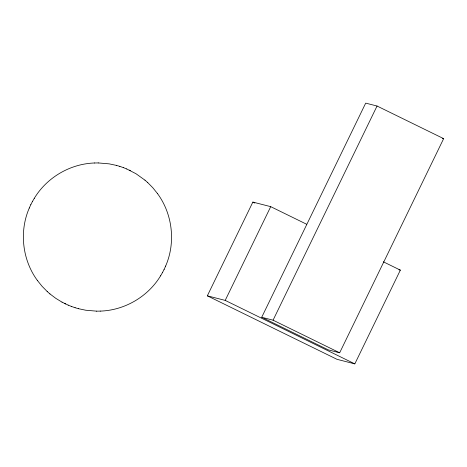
<?xml version="1.0" encoding="UTF-8"?>
<svg xmlns="http://www.w3.org/2000/svg" width="467" height="467" viewBox="0 0 467 467"><rect width="100%" height="100%" fill="white"/><g stroke="black" fill="none" stroke-linecap="round" stroke-linejoin="round"><path stroke-width="0.7" d="M29.322 207.949C19.042 231.422 22.293 260.078 37.541 280.667M165.598 266.143C175.878 242.671 172.627 214.014 157.379 193.426M29.281 208.031L30.828 204.639M164.092 269.453L165.645 266.062M34.278 198.347C46.846 177.442 70.313 163.724 94.69 162.983M100.236 311.11C124.607 310.368 148.074 296.65 160.642 275.746M383.325 261.8L400.347 270.136L354.827 363.881L336.964 359.31L207.336 295.827L252.857 202.083L270.72 206.653L306.726 224.288M207.336 295.827L225.199 300.398L270.72 206.653M261.718 317.268L365.702 103.119L377.05 106.027L443.65 138.641L339.667 352.789L328.319 349.888L261.718 317.268L273.067 320.175L339.667 352.789M273.067 320.175L377.05 106.027M30.787 204.721L32.497 201.405M162.423 272.687L164.133 269.366M32.456 201.493L34.319 198.259M160.601 275.834L162.463 272.6M98.228 162.936L109.15 163.853L116.417 165.394M78.509 308.699L85.776 310.234L96.692 311.156M94.591 162.989L98.315 162.936M96.605 311.156L100.329 311.104M442.313 138.296L443.65 138.641M398.976 269.786L400.347 270.136M119.78 166.369L123.603 167.694M71.317 306.399L75.14 307.724M116.312 165.365L119.856 166.392M75.064 307.7L78.608 308.728M126.691 168.937L135.99 173.73L145.027 180.204M62.018 302.137L68.229 305.149M123.486 167.647L126.75 168.961M68.17 305.132L71.433 306.44M130.386 170.665L129.266 170.122M64.534 303.427L65.654 303.97M252.857 202.083L254.819 203.046M225.199 300.398L354.827 363.881M62.07 302.167L55.789 298.337L49.893 293.883M147.671 182.533L152.832 187.775L157.432 193.501M37.488 280.591L42.088 286.318L47.249 291.56M144.957 180.145L147.753 182.603M47.167 291.49L49.963 293.941"/></g></svg>
